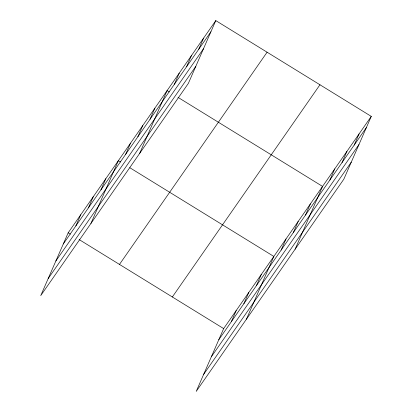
<?xml version="1.0" encoding="UTF-8"?>
<svg xmlns="http://www.w3.org/2000/svg" width="412" height="412" viewBox="0 0 412 412"><rect width="100%" height="100%" fill="white"/><g stroke="black" fill="none" stroke-linecap="round" stroke-linejoin="round"><path stroke-width="0.62" d="M215.785 20.6L68.171 232.811L40.731 295.62L188.346 83.415L215.785 20.6L371.269 116.38L343.829 179.189L196.215 391.4L223.654 328.585L371.269 116.38M75.849 225.92L80.721 214.77M88.395 207.88L93.266 196.735M100.945 189.844L105.812 178.695M90.918 223.469L118.362 160.659L120.546 162.004M125.67 154.299L130.542 143.149M137.85 136.789L142.717 125.645M150.025 119.284L154.897 108.135M139.632 153.439L167.076 90.63L169.26 91.974M174.384 84.269L179.251 73.12M186.559 66.765L191.431 55.615M198.738 49.255L203.61 38.105M231.333 321.7L236.205 310.55M243.878 303.659L248.75 292.515M256.429 285.624L261.296 274.474M246.402 319.248L273.846 256.439L129.826 167.72M281.154 250.079L286.021 238.929M293.329 232.569L298.2 221.424M305.508 215.064L310.38 203.914M295.116 249.219L322.555 186.409L177.989 97.356M329.863 180.049L334.735 168.899M342.042 162.539L346.914 151.395M354.222 145.034L359.089 133.885M63.304 243.956L210.918 31.75M55.852 261.007L203.466 48.796M48.178 278.574L195.793 66.363M119.48 264.416L267.094 52.206M172.345 296.98L319.959 84.769M218.787 339.735L366.397 127.524M211.335 356.787L358.95 144.576M203.662 374.348L351.276 162.143M68.171 232.811L70.354 234.155M79.089 239.537L223.654 328.585"/></g></svg>
